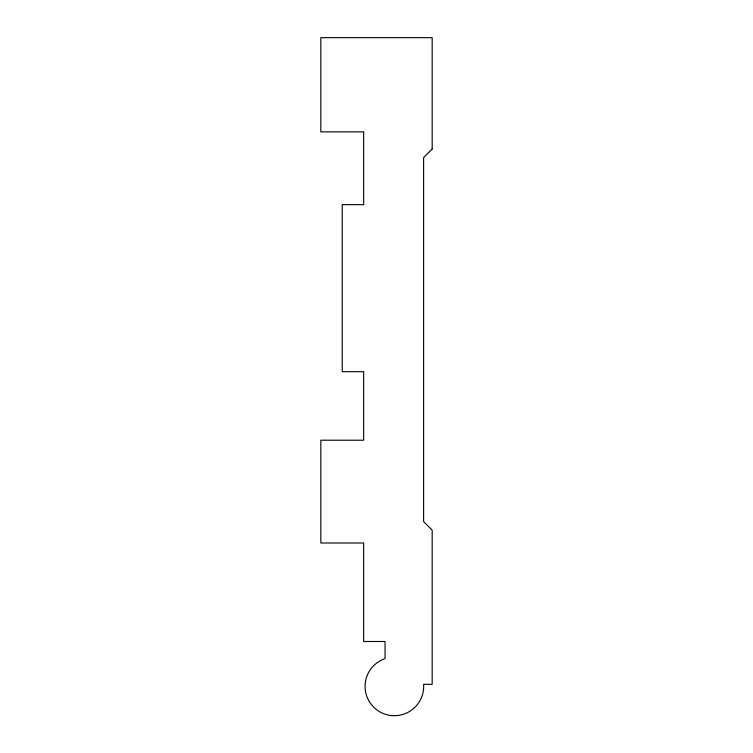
<?xml version="1.0" encoding="UTF-8"?>
<svg xmlns="http://www.w3.org/2000/svg" width="753" height="753" viewBox="0 0 753 753"><rect width="100%" height="100%" fill="white"/><g stroke="black" fill="none" stroke-linecap="round" stroke-linejoin="round"><path stroke-width="1.13" d="M432.175 149L423.61 157.565L423.61 521.575L432.175 530.14L432.175 684.317L423.61 684.317A29.301 29.301 0 0 1 398.911 715.35A29.301 29.301 0 0 1 365.911 693.353A29.301 29.301 0 0 1 385.065 658.621L385.065 641.49L363.652 641.49L363.652 542.988L320.825 542.988L320.825 440.213L363.652 440.213L363.652 371.69L342.239 371.69L342.239 204.665L363.652 204.665L363.652 131.869L320.825 131.869L320.825 37.65L432.175 37.65L432.175 149"/></g></svg>
